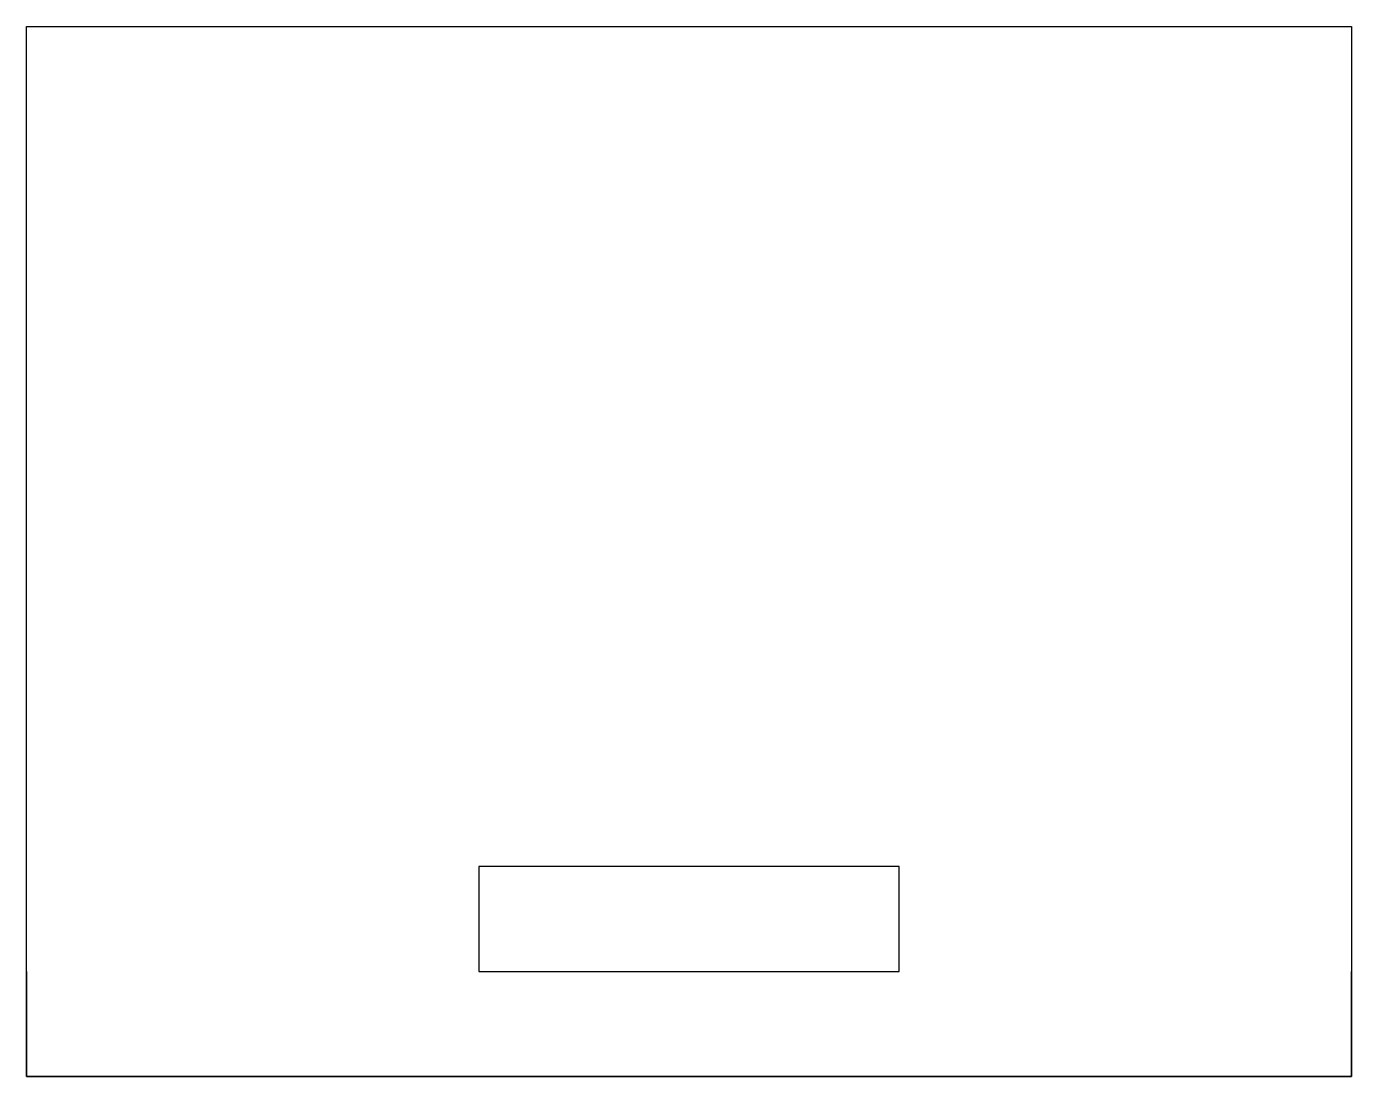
# Model space of a CAD drawing. Header units: inches. Extents: x -1.02 to 1.5, y -0.2 to 1.8.
import ezdxf

# ---------------------------------------------------------------- set-up
doc = ezdxf.new("R2010")
doc.units = ezdxf.units.IN
doc.layers.get('0').update_dxf_attribs({"linetype": 'CONTINUOUS'})

msp = doc.modelspace()

# ---------------------------------------------------------------- linework, layer by layer
for p, q in [((-1.0232, 0), (-1.0232, -0.2)), ((1.5, -0.2), (1.5, 0)), ((-1.0232, -0.2), (1.5, -0.2))]:
    msp.add_line(p, q)
for points in [[(1.5, -0.2), (-1.0232, -0.2), (-1.0232, 1.8), (1.5, 1.8)], [(-0.1616, 0.2), (-0.1616, 0.0003), (0.6384, 0.0003), (0.6384, 0.2)]]:
    msp.add_lwpolyline(points, close=True)

doc.saveas('drawing.dxf')
